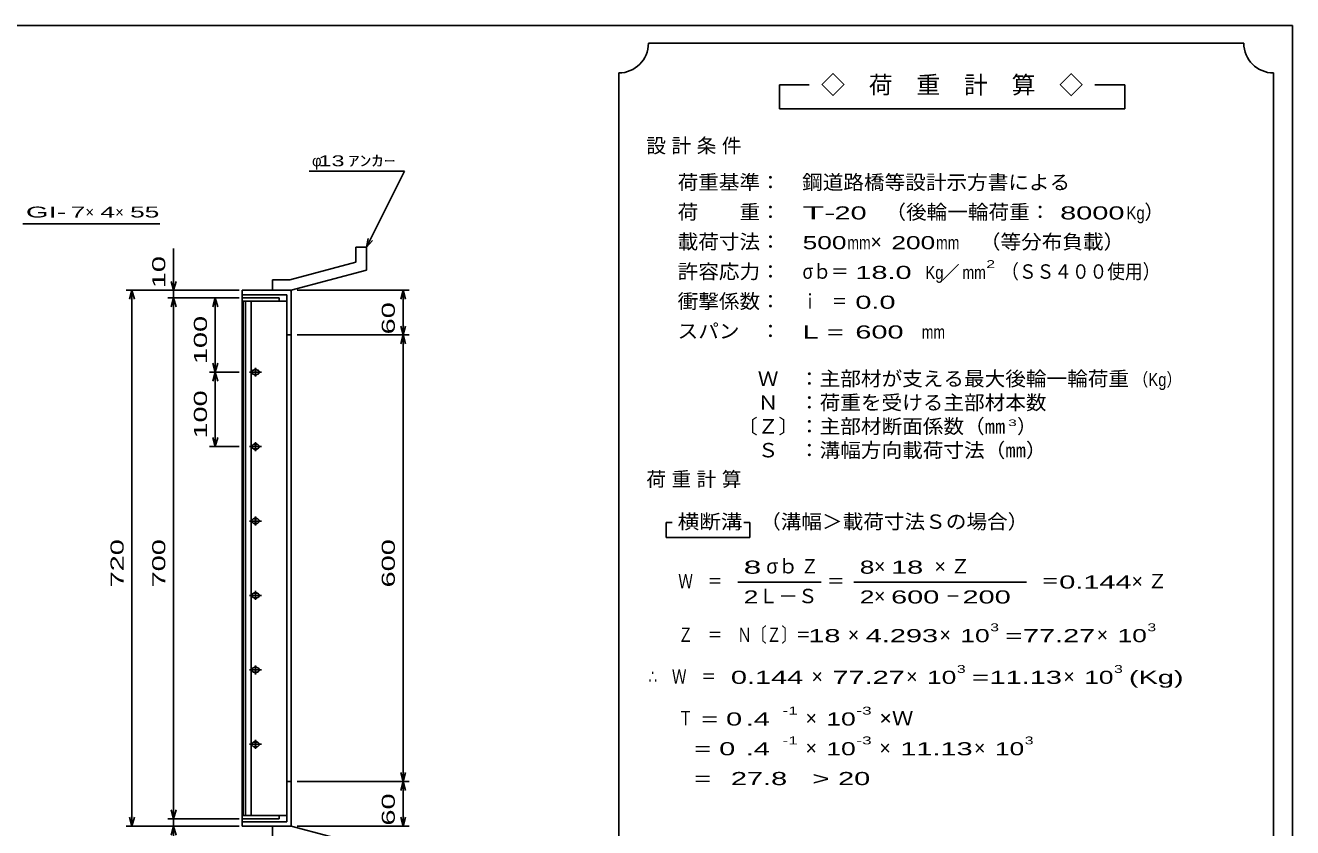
# Model space of a CAD drawing. Units: millimetres, scale not verified. Extents: x -1456 to 1385, y -1026 to 843.
# Drawn here: x -318 to 1385, y -235 to 843 of the extents above; entities that cross this region are included whole.
import ezdxf
from ezdxf.enums import TextEntityAlignment as Align

# ---------------------------------------------------------------- set-up
doc = ezdxf.new("R2010")
doc.units = ezdxf.units.MM
doc.header["$LTSCALE"] = 8
for name, color, linetype, lineweight in [('0_2', 150, 'Continuous', 25), ('16', 3, 'Continuous', 25), ('19', 6, 'Continuous', 25), ('22', 2, 'Continuous', 25)]:
    doc.layers.add(name, color=color, linetype=linetype, lineweight=lineweight)
doc.styles.add('ベクトル', font='')
doc.styles.get('ベクトル').set_extended_font_data('ベクトル')

msp = doc.modelspace()

# ---------------------------------------------------------------- linework, layer by layer
at = {"layer": '0_2'}
for p, q in [((-1383.2, 842.8), (1384.8, 842.8)), ((1384.8, 842.8), (1384.8, -917.2))]:
    msp.add_line(p, q, dxfattribs=at)
at = {"layer": '16'}
for p, q in [((23.2, 476.8), (-26.8, 476.8)), ((-26.8, 476.8), (-26.8, 472.3)), ((-26.8, 472.3), (23.2, 472.3)), ((-26.8, 472.3), (-26.8, -218.7)), ((33.2, 472.3), (-26.8, 472.3)), ((-25.3, 472.3), (-25.3, -218.7)), ((-22.3, -218.7), (-22.3, 472.3)), ((-14.8, 472.3), (-14.8, -218.7)), ((23.2, 472.3), (23.2, 476.8)), ((33.2, -218.7), (33.2, 472.3)), ((-16.8, 376.8), (-0.8, 376.8)), ((-6.8, 379.8), (-10.8, 379.8)), ((-8.8, 382.8), (-8.8, 370.8)), ((-10.8, 373.8), (-6.8, 373.8)), ((-16.8, 276.8), (-0.8, 276.8)), ((-6.8, 279.8), (-10.8, 279.8)), ((-10.8, 273.8), (-6.8, 273.8)), ((-8.8, 282.8), (-8.8, 270.8)), ((-16.8, 176.8), (-0.8, 176.8)), ((-6.8, 179.8), (-10.8, 179.8)), ((-10.8, 173.8), (-6.8, 173.8)), ((-8.8, 182.8), (-8.8, 170.8)), ((-16.8, 76.8), (-0.8, 76.8)), ((-6.8, 79.8), (-10.8, 79.8)), ((-10.8, 73.8), (-6.8, 73.8)), ((-8.8, 82.8), (-8.8, 70.8)), ((-16.8, -23.2), (-0.8, -23.2)), ((-6.8, -20.2), (-10.8, -20.2)), ((-10.8, -26.2), (-6.8, -26.2)), ((-8.8, -17.2), (-8.8, -29.2)), ((-8.8, -117.2), (-8.8, -129.2)), ((-16.8, -123.2), (-0.8, -123.2)), ((-6.8, -120.2), (-10.8, -120.2)), ((-10.8, -126.2), (-6.8, -126.2)), ((-26.8, -218.7), (23.2, -218.7)), ((-26.8, -223.2), (-26.8, -218.7)), ((-26.8, -218.7), (33.2, -218.7)), ((23.2, -218.7), (23.2, -223.2)), ((23.2, -223.2), (-26.8, -223.2))]:
    msp.add_line(p, q, dxfattribs=at)
for centre, radius, start, end in [((-10.8, 376.8), 3, 90, 270), ((-8.8, 376.8), 4, 46.6, 133.4), ((-6.8, 376.8), 3, 270, 90), ((-8.8, 376.8), 4, 226.6, 313.4), ((-10.8, 276.8), 3, 90, 270), ((-8.8, 276.8), 4, 46.6, 133.4), ((-8.8, 276.8), 4, 226.6, 313.4), ((-6.8, 276.8), 3, 270, 90), ((-10.8, 176.8), 3, 90, 270), ((-8.8, 176.8), 4, 46.6, 133.4), ((-8.8, 176.8), 4, 226.6, 313.4), ((-6.8, 176.8), 3, 270, 90), ((-10.8, 76.8), 3, 90, 270), ((-8.8, 76.8), 4, 46.6, 133.4), ((-8.8, 76.8), 4, 226.6, 313.4), ((-6.8, 76.8), 3, 270, 90), ((-10.8, -23.2), 3, 90, 270), ((-8.8, -23.2), 4, 46.6, 133.4), ((-8.8, -23.2), 4, 226.6, 313.4), ((-6.8, -23.2), 3, 270, 90), ((-8.8, -123.2), 4, 46.6, 133.4), ((-10.8, -123.2), 3, 90, 270), ((-8.8, -123.2), 4, 226.6, 313.4), ((-6.8, -123.2), 3, 270, 90)]:
    msp.add_arc(centre, radius, start, end, dxfattribs=at)
at = {"layer": '19'}
for p, q in [((126.2, 544.8), (140.2, 544.8)), ((126.2, 524.8), (126.2, 544.8)), ((140.2, 513.8), (140.2, 544.8)), ((126.2, 524.8), (37.2, 500.8)), ((39.2, 486.8), (140.2, 513.8)), ((14.2, 500.8), (37.2, 500.8)), ((14.2, 486.8), (14.2, 500.8)), ((-26.8, 476.8), (-26.8, 486.8)), ((-26.8, 486.8), (38.2, 486.8)), ((33.2, 480.8), (-26.8, 480.8)), ((14.2, 486.8), (39.2, 486.8)), ((33.2, -227.2), (33.2, 480.8)), ((38.2, 486.8), (39.2, 485.8)), ((39.2, 485.8), (39.2, -232.2)), ((39.2, 426.8), (33.2, 426.8)), ((39.2, -173.2), (33.2, -173.2)), ((-26.8, -233.2), (-26.8, -223.2)), ((-26.8, -227.2), (33.2, -227.2)), ((38.2, -233.2), (-26.8, -233.2)), ((14.2, -233.2), (39.2, -233.2)), ((14.2, -247.2), (14.2, -233.2)), ((39.2, -232.2), (38.2, -233.2)), ((140.2, -260.2), (39.2, -233.2))]:
    msp.add_line(p, q, dxfattribs=at)
at = {"layer": '22', "color": 4}
for p, q in [((1319.2, 818.8), (519.2, 818.8)), ((479.2, 778.8), (479.2, -461.2)), ((1359.2, -461.2), (1359.2, 778.8)), ((735.2, 762.8), (695.2, 762.8)), ((695.2, 762.8), (695.2, 730.8)), ((1159.2, 762.8), (1119.2, 762.8)), ((1159.2, 730.8), (1159.2, 762.8)), ((695.2, 730.8), (1159.2, 730.8)), ((63.2, 646.8), (191.2, 646.8)), ((140.2, 544.8), (191.2, 646.8)), ((-321.3, 576.3), (-137.3, 576.3)), ((140.2, 544.8), (142.6, 556.48)), ((140.2, 544.8), (148.2, 553.6)), ((-118.8, 486.8), (-118.8, 542.8)), ((-118.8, 486.8), (-122, 498.8)), ((-115.6, 498.8), (-118.8, 486.8)), ((-182.8, 486.8), (-30.8, 486.8)), ((-178, 474.8), (-174.8, 486.8)), ((-171.6, 474.8), (-174.8, 486.8)), ((-174.8, -233.2), (-174.8, 486.8)), ((-30.8, 486.8), (-126.8, 486.8)), ((-118.8, 486.8), (-118.8, 476.8)), ((47.2, 486.8), (197.6, 486.8)), ((186.4, 474.8), (189.6, 486.8)), ((192.8, 474.8), (189.6, 486.8)), ((189.6, 426.8), (189.6, 486.8)), ((-126.8, 476.8), (-30.8, 476.8)), ((-122, 464.8), (-118.8, 476.8)), ((-115.6, 464.8), (-118.8, 476.8)), ((-118.8, -223.2), (-118.8, 476.8)), ((-30.8, 476.8), (-70.8, 476.8)), ((-62.8, 476.8), (-66, 464.8)), ((-59.6, 464.8), (-62.8, 476.8)), ((-62.8, 476.8), (-62.8, 376.8)), ((47.2, 426.8), (197.6, 426.8)), ((189.6, 426.8), (186.4, 438.8)), ((186.4, 414.8), (189.6, 426.8)), ((189.6, 426.8), (192.8, 438.8)), ((192.8, 414.8), (189.6, 426.8)), ((189.6, -173.2), (189.6, 426.8)), ((-70.8, 376.8), (-30.8, 376.8)), ((-62.8, 376.8), (-66, 388.8)), ((-62.8, 376.8), (-66, 364.8)), ((-59.6, 388.8), (-62.8, 376.8)), ((-59.6, 364.8), (-62.8, 376.8)), ((-62.8, 376.8), (-62.8, 276.8)), ((-70.8, 276.8), (-30.8, 276.8)), ((-62.8, 276.8), (-66, 288.8)), ((-59.6, 288.8), (-62.8, 276.8)), ((551.2, 174.8), (543.2, 174.8)), ((543.2, 174.8), (543.2, 154.8)), ((655.2, 174.8), (647.2, 174.8)), ((655.2, 154.8), (655.2, 174.8)), ((543.2, 154.8), (655.2, 154.8)), ((639.2, 94.8), (751.2, 94.8)), ((795.2, 94.8), (1027.2, 94.8)), ((189.6, -173.2), (186.4, -161.2)), ((189.6, -173.2), (192.8, -161.2)), ((47.2, -173.2), (197.6, -173.2)), ((186.4, -185.2), (189.6, -173.2)), ((192.8, -185.2), (189.6, -173.2)), ((189.6, -233.2), (189.6, -173.2)), ((-174.8, -233.2), (-178, -221.2)), ((-174.8, -233.2), (-171.6, -221.2)), ((-118.8, -223.2), (-122, -211.2)), ((-118.8, -223.2), (-115.6, -211.2)), ((189.6, -233.2), (186.4, -221.2)), ((189.6, -233.2), (192.8, -221.2)), ((-182.8, -233.2), (-30.8, -233.2)), ((-126.8, -223.2), (-30.8, -223.2)), ((-126.8, -233.2), (-30.8, -233.2)), ((-122, -245.2), (-118.8, -233.2)), ((-118.8, -233.2), (-118.8, -223.2)), ((-115.6, -245.2), (-118.8, -233.2)), ((-118.8, -289.2), (-118.8, -233.2)), ((47.2, -233.2), (197.6, -233.2))]:
    msp.add_line(p, q, dxfattribs=at)
for centre, start, end in [((479.2, 818.8), 270, 0), ((1359.2, 818.8), 180, 270)]:
    msp.add_arc(centre, 40, start, end, dxfattribs=at)

# ---------------------------------------------------------------- texts
at = {"layer": '22', "style": 'ベクトル'}
for s, height, p in [('◇\u3000荷\u3000重\u3000計\u3000算\u3000◇', 23.46, (751.2, 762.8)), ('φ', 14.66, (67.2, 660.8)), ('×', 14.66, (-237.3, 591.9)), ('×', 14.66, (-197.3, 591.9)), ('）', 19.35, (1185.6, 592)), ('×', 19.35, (817.6, 552)), ('／', 17.6, (913.2, 510.8)), ('）', 19.35, (1014.4, 304)), ('σｂ', 19.35, (677.6, 116)), ('×', 19.35, (822.4, 116)), ('Ｌ－Ｓ', 19.35, (667.2, 76)), ('×', 19.35, (822.4, 76)), ('×', 19.35, (787.2, 24)), ('×', 19.35, (910.4, 24)), ('×', 19.35, (1121.6, 24)), ('×', 19.35, (738.4, -32)), ('×', 19.35, (865.6, -32)), ('×', 19.35, (1076.8, -32)), ('×', 19.35, (730.4, -88)), ('×', 19.35, (730.4, -128)), ('×', 19.35, (829.6, -128)), ('×', 19.35, (956.8, -128))]:
    msp.add_text(s, height=height, dxfattribs=at).set_placement(p, align=Align.MIDDLE_LEFT)
for s, height, width, p in [(' 13 ', 14.66, 1.6, (67.2, 660.8)), ('ｱﾝｶｰ', 14.66, 1.6, (115.2, 660.8)), ('荷重基準：\u3000', 19.35, 1.05, (558.4, 632)), ('鋼道路橋等設計示方書による', 19.35, 1.05, (725.6, 632)), ('GI-', 14.66, 2, (-317.3, 591.9)), ('7', 14.66, 1.8, (-257.3, 591.9)), ('4', 14.66, 1.8, (-217.3, 591.9)), ('55', 14.66, 1.8, (-177.3, 591.9)), ('荷\u3000\u3000重：\u3000', 19.35, 1.05, (558.4, 592)), ('T-', 17.6, 2, (726.4, 590.8)), (' 20 ', 17.6, 1.65, (758.4, 590.8)), ('（後輪一輪荷重：', 19.35, 1.05, (837.6, 592)), (' 8000', 17.6, 1.65, (1061.6, 590.8)), ('Kg', 17.6, 0.85, (1161.6, 590.8)), ('載荷寸法：\u3000', 19.35, 1.05, (558.4, 552)), ('\u3000（等分布負載）', 19.35, 1.05, (936.8, 552)), ('500', 17.6, 1.5, (726.4, 550.8)), ('mm', 17.6, 0.8, (786.4, 550.8)), ('200', 17.6, 1.5, (845.6, 550.8)), ('mm', 17.6, 0.8, (905.6, 550.8)), ('許容応力：\u3000', 19.35, 1.05, (558.4, 512)), ('σｂ＝', 19.35, 0.9, (726.4, 512)), (' 18.0', 17.6, 1.65, (786.4, 510.8)), ('Kg', 17.6, 0.85, (891.2, 510.8)), ('mm', 17.6, 0.8, (941.2, 510.8)), ('2', 10.56, 1.5, (973.2, 522)), ('（ＳＳ４００使用）', 19.35, 0.9, (993.2, 512)), ('衝撃係数：\u3000', 19.35, 1.05, (558.4, 472)), ('ｉ\u3000＝', 19.35, 0.75, (726.4, 472)), (' 0.0', 17.6, 1.65, (786.4, 470.8)), ('スパン\u3000：\u3000', 19.35, 1.05, (558.4, 432)), ('L =', 17.6, 1.65, (726.4, 430.8)), (' 600 ', 17.6, 1.65, (786.4, 430.8)), ('mm', 17.6, 0.8, (886.4, 430.8)), ('\u3000Ｗ\u3000：主部材が支える最大後輪一輪荷重', 19.35, 1.05, (638.4, 368)), ('（Kg）', 17.6, 0.85, (1170.4, 366.8)), ('\u3000Ｎ\u3000：荷重を受ける主部材本数', 19.35, 1.05, (638.4, 336)), ('〔Ｚ〕：主部材断面係数（㎜', 19.35, 1.05, (638.4, 304)), ('3', 8.798, 1.8, (1002.4, 308.8)), ('\u3000Ｓ\u3000：溝幅方向載荷寸法（㎜）', 19.35, 1.05, (638.4, 272)), ('横断溝', 19.35, 1.1, (558.4, 176)), ('\u3000（溝幅＞載荷寸法Ｓの場合）', 19.35, 1.05, (641.6, 176)), ('8', 17.6, 1.8, (647.2, 114.8)), ('Ｚ', 19.35, 0.9, (724, 116)), ('8', 17.6, 1.5, (803.2, 114.8)), (' 18 ', 17.6, 1.65, (834.4, 114.8)), ('Ｗ\u3000＝', 19.35, 0.75, (559.2, 96)), ('0.144', 17.6, 1.65, (1071.2, 94.8)), ('＝', 19.35, 0.9, (759.2, 96)), ('＝', 19.35, 0.9, (1047.2, 96)), ('2', 17.6, 1.5, (647.2, 74.8)), ('2', 17.6, 1.5, (803.2, 74.8)), (' 600 ', 17.6, 1.65, (834.4, 74.8)), ('－', 19.35, 0.75, (918.4, 76)), (' 200 ', 17.6, 1.65, (930.4, 74.8)), ('Ｚ\u3000＝\u3000Ｎ〔Ｚ〕＝', 19.35, 0.75, (559.2, 24)), ('3', 10.56, 1.5, (978.4, 34)), ('3', 10.56, 1.5, (1189.6, 34)), (' 18 ', 17.6, 1.65, (723.2, 22.8)), ('4.293', 17.6, 1.65, (811.2, 22.8)), ('10', 17.6, 1.5, (938.4, 22.8)), ('=', 17.6, 1.7, (998.4, 22.8)), ('77.27', 17.6, 1.65, (1022.4, 22.8)), ('10', 17.6, 1.5, (1149.6, 22.8)), ('3', 10.56, 1.5, (933.6, -22)), ('3', 10.56, 1.5, (1144.8, -22)), ('∴\u3000Ｗ\u3000＝', 19.35, 0.75, (519.2, -32)), (' 0.144', 17.6, 1.65, (619.2, -33.2)), ('77.27', 17.6, 1.65, (766.4, -33.2)), ('10', 17.6, 1.5, (893.6, -33.2)), ('=', 17.6, 1.7, (953.6, -33.2)), ('11.13', 17.6, 1.65, (977.6, -33.2)), ('10', 17.6, 1.5, (1104.8, -33.2)), ('(Kg)', 17.6, 1.65, (1164.8, -33.2)), ('Ｔ', 19.35, 0.75, (559.2, -88)), (' = 0', 17.6, 1.65, (579.2, -89.2)), (' .4 ', 17.6, 1.65, (639.2, -89.2)), ('-1', 10.56, 1.65, (699.2, -78)), ('10', 17.6, 1.5, (758.4, -89.2)), ('-3', 10.56, 1.65, (798.4, -78)), ('×Ｗ', 19.35, 1.1, (829.6, -88)), ('-1', 10.56, 1.65, (699.2, -118)), ('-3', 10.56, 1.65, (798.4, -118)), ('3', 10.56, 1.5, (1024.8, -118)), ('  = 0', 17.6, 1.65, (559.2, -129.2)), (' .4 ', 17.6, 1.65, (639.2, -129.2)), ('10', 17.6, 1.5, (758.4, -129.2)), ('11.13', 17.6, 1.65, (857.6, -129.2)), ('10', 17.6, 1.5, (984.8, -129.2)), ('  =', 17.6, 1.65, (559.2, -169.2)), (' 27.8', 17.6, 1.65, (619.2, -169.2)), ('>', 17.6, 1.7, (739.2, -169.2)), (' 20 ', 17.6, 1.65, (763.2, -169.2))]:
    msp.add_text(s, height=height, dxfattribs=dict(at, width=width)).set_placement(p, align=Align.MIDDLE_LEFT)
at = {"layer": '22', "style": 'ベクトル', "width": 1.65}
for s, p in [(' 10 ', (-138.8, 478.8)), (' 60 ', (169.6, 416.8)), (' 100 ', (-82.8, 376.8)), (' 100 ', (-82.8, 276.8)), (' 720 ', (-194.8, 76.8)), (' 700 ', (-138.8, 76.8)), (' 600 ', (169.6, 76.8)), (' 60 ', (169.6, -243.2))]:
    msp.add_text(s, height=17.6, rotation=90, dxfattribs=at).set_placement(p, align=Align.MIDDLE_LEFT)
at = {"layer": '22', "char_height": 19.35, "attachment_point": 4, "style": 'ベクトル'}
for s, insert in [('\\T1.28;設計条件', (516.4, 680)), ('\\T1.28;荷重計算', (516.4, 232)), ('\\T1.42;×Ｚ', (903.6, 116)), ('\\T1.42;×Ｚ', (1168.4, 96))]:
    msp.add_mtext(s, dxfattribs=dict(at, insert=insert))

doc.saveas('drawing.dxf')
